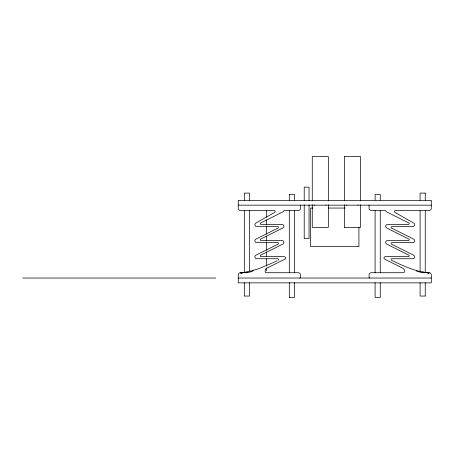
<?xml version="1.0" encoding="UTF-8"?>
<svg xmlns="http://www.w3.org/2000/svg" width="454" height="454" viewBox="0 0 454 454"><rect width="100%" height="100%" fill="white"/><g stroke="black" fill="none" stroke-linecap="round" stroke-linejoin="round"><path stroke-width="0.68" d="M277.865 260.329L278.007 260.256A0.806 0.806 0 0 0 277.649 258.729L256.709 258.729A1.85 1.85 0 0 1 255.88 255.227L277.996 244.167A0.806 0.806 0 0 0 277.638 242.646L256.709 242.646A1.85 1.85 0 0 1 255.88 239.139L277.996 228.084A0.806 0.806 0 0 0 277.638 226.557L256.709 226.557A1.85 1.85 0 0 1 255.869 223.062L274.591 212.427A1.044 1.044 0 0 0 274.074 210.469L240.433 210.469A2.174 2.174 0 0 1 238.259 208.301L238.259 200.339L431.3 200.339L431.3 208.301A2.174 2.174 0 0 1 429.126 210.469L395.485 210.469A1.044 1.044 0 0 0 394.969 212.427L413.696 223.062A1.85 1.85 0 0 1 412.851 226.557L391.921 226.557A0.806 0.806 0 0 0 391.564 228.084L413.679 239.139A1.85 1.85 0 0 1 412.851 242.646L391.921 242.646A0.806 0.806 0 0 0 391.564 244.167L413.679 255.227A1.85 1.85 0 0 1 412.851 258.729L391.91 258.729A0.806 0.806 0 0 0 391.552 260.256C401.381 265.062 411.455 269.682 422.209 271.952M276.855 260.823L275.238 261.612M274.698 261.873L273.07 262.645M272.525 262.9L272.014 263.138M271.498 263.377L258.054 268.916L247.351 271.952M246.289 272.15L240.83 272.723M241.256 272.706L240.898 272.718M240.433 272.723L240.359 272.729A2.174 2.174 0 0 0 238.259 274.897L238.259 282.859L431.3 282.859L431.3 274.897A2.162 2.162 0 0 0 429.217 272.729L428.945 272.723M344.444 156.579L360.51 156.579L360.521 200.464M425.233 193.098L420.103 193.098L420.098 200.152M289.323 194.465L294.447 194.465L294.459 200.106M238.259 205.163L431.3 205.163M312.749 208.057L310.649 208.057L310.649 246.664L358.91 246.664L358.91 227.363M328.134 208.057L344.921 208.057M344.444 227.363L360.51 227.363L360.521 204.714M240.558 272.996L242.901 272.996M427.146 272.996L429.002 272.996M22.7 278.035L215.741 278.035M238.259 278.035L431.3 278.035M425.233 296.053L420.103 296.053L420.098 282.655M289.323 297.421L294.447 297.421L294.459 282.609M428.377 272.712L428.888 272.723L427.004 272.633M426.856 272.621L423.27 272.15M425.245 193.098L425.245 200.152M425.245 210.724L425.245 272.78M425.245 282.655L425.245 296.053M420.098 210.724L420.098 271.373M380.248 200.106L380.248 194.465L375.112 194.465L375.1 200.106M380.248 210.684L380.248 272.74M380.248 282.609L380.248 297.421L375.112 297.421L375.1 282.609M375.1 210.684L375.1 272.74M369.068 205.163L369.068 208.301A2.174 2.174 0 0 0 371.241 210.469L385.054 210.469A0.806 0.806 0 0 1 385.792 210.957A1.833 1.833 0 0 0 386.666 211.882L408.782 222.942A0.806 0.806 0 0 1 408.424 224.469L387.495 224.469A1.85 1.85 0 0 0 386.666 227.97L408.782 239.031A0.806 0.806 0 0 1 408.424 240.552L387.495 240.552A1.85 1.85 0 0 0 386.666 244.059L408.782 255.114A0.806 0.806 0 0 1 408.424 256.641L385.758 256.641C384.351 256.442 383.04 258.059 384.663 259.143L402.897 268.263A2.656 2.656 0 0 1 404.366 270.635L404.366 271.679A1.044 1.044 0 0 1 403.322 272.723L371.241 272.723A2.174 2.174 0 0 0 369.068 274.897L369.068 277.229A0.806 0.806 0 0 0 369.874 278.035M358.104 204.862L358.104 205.163M346.845 204.862L346.845 205.163M344.433 156.579L344.433 200.464M344.433 204.714L344.433 227.363M328.344 200.464L328.344 156.579L312.267 156.579L312.261 200.464M328.344 204.714L328.344 227.363L312.267 227.363L312.261 204.714M325.932 204.862L325.932 205.163M314.673 204.862L314.673 205.163M309.043 200.543L309.043 187.144L304.214 187.144L304.214 200.543M309.043 204.777L309.043 238.622L304.214 238.622L304.214 204.777M300.491 205.163L300.491 208.301A2.174 2.174 0 0 1 298.318 210.469L284.505 210.469A0.806 0.806 0 0 0 283.767 210.957A1.833 1.833 0 0 1 282.893 211.882L260.778 222.942A0.806 0.806 0 0 0 261.141 224.469L282.07 224.469A1.85 1.85 0 0 1 282.893 227.97L260.778 239.031A0.806 0.806 0 0 0 261.141 240.552L282.07 240.552A1.85 1.85 0 0 1 282.893 244.059L260.778 255.114A0.806 0.806 0 0 0 261.141 256.641L283.801 256.641C285.697 256.408 286.219 258.894 284.913 259.132L266.663 268.263A2.656 2.656 0 0 0 265.193 270.635L265.193 271.679A1.044 1.044 0 0 0 266.243 272.723L298.318 272.723A2.174 2.174 0 0 1 300.491 274.897L300.491 277.229A0.806 0.806 0 0 1 299.685 278.035M294.459 210.684L294.459 272.74M289.312 194.465L289.312 200.106M289.312 210.684L289.312 272.74M289.312 282.609L289.312 297.421M266.413 210.69L266.413 217.057M266.413 219.884L266.413 224.832M266.413 226.251L266.413 234.026M266.413 236.148L266.413 241.097M266.413 242.51L266.413 250.29M266.413 251.703L266.413 256.652M266.413 258.774L266.413 265.845M266.413 267.968L266.413 270.794M249.467 200.152L249.467 193.098L244.326 193.098L244.32 200.152M249.467 210.724L249.467 271.373M249.467 282.655L249.467 296.053L244.326 296.053L244.32 282.655M244.32 210.724L244.32 272.78M428.304 272.735A39.367 39.367 0 0 1 422.214 271.929M428.826 272.718A6.311 0.863 10.7 0 1 428.156 273.223M423.276 272.162A6.475 0.857 10.7 0 1 422.668 272.048M423.276 272.82A6.39 0.812 10.7 0 1 416.477 270.522M247.345 271.929A39.367 39.367 0 0 1 241.261 272.735M241.738 273.234A6.311 0.863 -10.7 0 1 240.733 272.718M246.891 272.048A6.475 0.857 -10.7 0 1 246.284 272.162M253.082 270.522A6.39 0.812 -10.7 0 1 246.284 272.82"/></g></svg>
